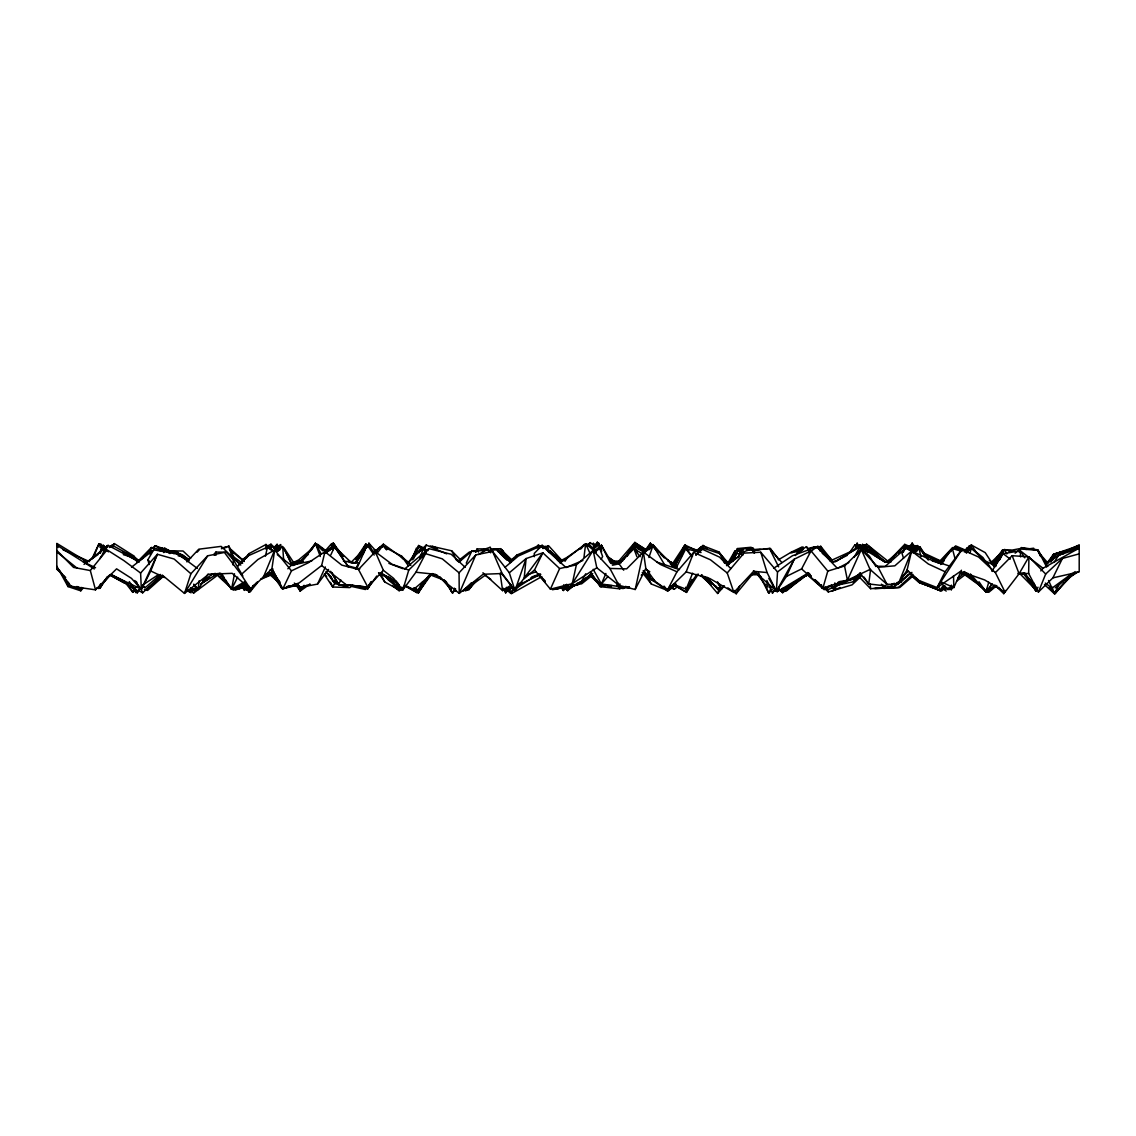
<?xml version="1.0" encoding="UTF-8"?>
<svg xmlns="http://www.w3.org/2000/svg" width="1136" height="1136" viewBox="0 0 1136 1136"><rect width="100%" height="100%" fill="white"/><g stroke="black" fill="none" stroke-linecap="round" stroke-linejoin="round"><path stroke-width="1.5" d="M920.075 550.591L920.089 547.197L915.119 552.068M1028.648 573.467L1028.918 556.867L1012.162 555.689L995.392 572.615L1005.019 592.126L1019.091 573.765L1028.918 556.867L1045.674 574.035L1038.375 592.097L1028.648 573.467L1019.091 573.765L1012.162 555.689M575.256 584.486L567.631 590.606L567.773 587.071M970.485 548.532L970.669 545.195L966.495 550.932M768.845 578.394L776.385 591.359L777.507 571.948L760.751 552.224L743.981 553.133L727.225 572.97L733.884 592.424L753.622 571.294L767.07 572.558L776.385 591.359L786.439 576.435L794.263 559.21L811.033 550.875L827.789 571.081L822.918 588.05L801.604 568.909L786.439 576.435M593.205 569.306L601.398 583.989L617.586 586.318L617.799 582.853M903.489 551.911L903.83 546.913L914.807 552.721M232.951 564.904L233.391 559.835L226.334 552.139L215.925 552.082L213.667 554.709M199.084 580.837L198.218 589.47L193.901 584.912M242.905 583.876L248.926 591.899L249.281 588.391M904.398 547.623L904.781 544.343L910.433 548.106M583.989 557.251L585.636 543.732L596.173 552.352M418.218 548.873L418.63 545.479L424.864 548.489M870.588 569.363L868.742 583.947L890.34 586.46L894.217 583.222M271.887 568.88L274.685 549.98L257.929 559.494L241.173 574.603L250.616 589.186L271.887 568.88L282.75 589.03L299.279 582.839L321.644 565.529L324.967 551.713L341.737 565.103L358.493 569.477L367.808 587.142L383.357 570.3L375.249 551.713L358.493 569.477M333.814 547.864L334.367 544.598L343.427 556.683M100.366 553.346L100.934 550.051L103.958 550.108M830.359 586.006L833.781 589.357L834.889 582.896M150.179 554.439L151.372 547.509L175.668 553.232L188.775 561.056M702.474 548.532L703.014 545.422L706.975 548.361M368.32 546.515L368.902 543.207L376.769 551.94M419.127 552.721L419.709 549.455M948.347 587.866L951.301 589.754L951.911 586.403M244.609 581.845L231.545 589.328L234.499 573.737M970.116 553.118L971.166 548.063L982.981 557.563L988.363 565.671M885.242 585.196L884.575 588.377L893.961 587.298L896.503 582.981M970.471 549.923L971.507 545.095L985.21 552.621L994.611 567.006L1004.522 549.54L1016.109 551.471M576.378 564.833L572.274 583.648L550.406 589.172L534.559 569.917L542.866 552.806L559.622 568.554L576.378 564.833L593.134 550.392L609.904 568.454L618.964 585.338L635.194 589.513L645.844 568.511L643.416 552.025L626.66 568.852L609.904 568.454M635.194 589.513L643.416 552.025L660.186 564.379L676.942 571.777L693.698 552.408L710.469 559.807L727.225 572.97M265.412 556.186L267.457 547.197L273.066 551.471M855.323 548.844L856.047 545.635L859.995 548.219M601.228 582.725L600.518 585.75L612.048 585.565M827.789 571.081L844.545 566.012L861.315 549.483L870.048 569.42L886.96 584.287L898.079 584.429L907.068 570.031L911.597 551.031L928.353 564.01L945.109 571.749L961.88 549.54L978.636 557.038L995.392 572.615M270.141 547.424L270.964 544.187L274.656 547.708M56.8 566.197L68.018 586.588L80.755 590.819L81.664 587.411M702.105 548.731L703.014 545.422L698.526 550.633L684.142 546.075L672.54 563.712M988.732 582.257L985.963 591.842L970.698 576.804L964.379 572.118M701.949 574.901L717.625 593.503L719.471 587.255M383.357 570.3L393.61 578.352L402.826 589.996L408.775 570.059L425.531 553.63L442.302 558.855L459.058 572.814L459.242 593.375L483.07 574.276L502.155 573.524L514.991 590.507L542.866 552.806L526.096 558.557L509.34 572.785L514.991 590.507L526.096 558.557L524.136 578.721L534.559 569.917M101.36 551.542L103.248 545.294L105.79 547.339M538.251 548.589L539.217 545.379L517.05 554.964L509.539 561.511M564.393 587.142L563.342 590.507L561.582 587.525L563.342 590.507L565.898 588.221M241.173 574.603L224.403 552.465L207.647 555.802L190.891 573.737L184.501 593.418L162.121 575.001M103.064 553.346L104.611 548.631L108.46 551.855M648.897 557.535L653.058 545.28L675.735 568.142M196.571 586.787L194.923 591.359L192.808 588.917M214.789 555.234L215.925 552.082L216.025 555.22M563.754 584.728L565.813 587.525L566.935 584.472M475.927 552.238L477.163 548.915L486.421 548.844M858.702 548.12L859.938 544.826L861.855 547.737M650.857 548.731L652.036 545.607L657.815 552.11M424.438 549.739L426.241 545.053L446.718 553.857M417.92 589.3L416.656 592.58L404.941 585.807M645.844 568.511L654.918 581.178L667.428 590.166L686.144 571.933L693.698 552.408M588.945 545.848L590.223 542.61L595.662 546.956M56.8 567.73L71.057 586.275L95.509 589.84L116.582 568.838L131.449 578.338L141.347 589.456L150.761 570.982L157.364 554.283L174.12 559.026L190.891 573.737M356.022 585.75L368.078 588.263L369.385 584.969M413.263 555.987L416.443 548.035M367.567 546.501L368.902 543.207L371.486 549.654M673.634 584.401L686.144 589.201L692.605 573.197M898.079 584.429L911.597 551.031L894.827 565.827L878.071 567.233L861.315 549.483L847.428 580.198L822.918 588.05M646.895 550.023L648.216 546.799M681.614 555.902L684.227 549.554L674.486 566.168M92.939 558.401L99.002 543.704L102.581 547.367M419.681 557.89L423.487 548.688L427.974 550.633M691.895 579.403L686.499 592.41L673.378 584.188M262.87 578.465L274.685 549.98L291.455 570.854L282.75 589.03L272.015 568.696M333.075 549.739L334.41 546.544L349.547 560.886L353.85 563.186M597.266 546.203L598.587 543.051L600.688 547.751M642.309 572.388L651.34 584.018L668.153 590.777L670.183 585.977M113.004 546.743L114.338 543.59L133.423 555.66L138.081 560.559M99.798 553.374L103.248 545.294L104.924 548.077M605.9 573.467L601.398 583.989L608.001 576.435M905.704 548.29L906.954 545.379L916.141 550.378M999.779 559.693L1002.534 553.26L994.114 565.813M153.729 548.944L155.107 545.763L179.531 554.155L188.491 559.352M509.34 572.785L492.584 551.457L475.814 554.893L459.242 593.375L435.301 574.276L415.918 572.246L402.826 589.996M701.494 548.858L702.857 545.734L718.875 551.911L728.346 564.62M950.946 551.642L952.323 548.475L961.922 551.471M356.619 569.065L367.127 544.925L375.519 553.587M961.454 570.215L953.842 587.61L941.787 582.172M404.487 585.352L418.403 592.978L420.476 588.249M1019.148 552.167L1020.54 548.972L1038.077 550.293L1047.861 566.353M731.598 558.628L735.049 550.804L727.31 564.067L738.627 556.427M363.534 553.161L364.926 550.051M353.339 585.537L367.624 589.059L370.478 582.64M550.406 589.172L559.622 568.554M727.835 587.852L736.199 593.659L739.692 585.892M770.804 588.718L768.774 593.219L758.649 573.609M160.801 551.244L162.221 548.106L169.96 553.573M682.622 550.96L684.071 547.779L674.23 563.428M717.597 583.052L721.616 588.846L723.021 585.736M951.301 589.754L952.735 586.616M141.347 589.456L157.364 554.283L140.608 573.041L141.347 589.456L134.786 580.482M294.295 583.066L299.478 587.511L317.555 584.089L325.365 566.978M277.07 548.731L278.49 545.635L280.123 548.702M381.952 547.367L383.414 544.172L409.173 562.817M412.027 559.906L418.63 545.479L422.166 550.932M466.271 563.115L471.781 551.074L496.333 549.852L510.632 562.576M643.998 571.152L652.021 580.013L667.656 590.507L669.09 587.369M100.593 583.876L98.449 588.562L109.667 574.93M413.405 559.082L417.026 551.173L420.107 551.13M330.789 554.964L334.58 546.757L347.659 565.771L359.771 568.98M681.273 552.252L684.142 546.075M965.614 550.932L967.034 547.85L964.365 552.025M404.672 585.75L418.261 592.594L422.72 583.052M91.689 559.253L99.002 543.704L101.445 548.418M313.891 546.402L315.354 543.306L325.72 552.153M1001.086 553.104L1002.548 550.009L1011.352 550.577M1058.851 584.486L1054.492 593.787L1044.467 584.628M739.522 555.05L742.362 549.043L752.628 547.822L754.858 550.406M275.622 547.467L277.113 544.329L278.405 547.438M676.019 564.095L685.079 545.067L697.007 550.761M965.941 552.153L968.199 547.396L965.501 551.713M910.646 546.288L912.165 543.107L915.005 547.509M995.179 585.267L1003.77 593.674L1005.275 590.507M340.814 579.928L338.528 584.642L349.618 585.168M859.895 551.571L861.372 548.503L869.452 556.228L875.913 566.566M509.155 588.817L511.186 593.546L514.026 587.681M989.3 588.618L987.795 591.742L996.13 585.551M361.305 553.743L365.962 544.243L368.717 546.089M732.649 560.673L735.688 554.51M1038.375 592.097L1052.873 577.869L1062.444 558.443L1079.2 553.857M732.677 561.482L736.511 553.701L741.652 553.715M865.107 547.296L866.64 544.187L887.599 560.914M999.666 558.088L1002.761 551.855L993.446 565.714M99.372 553.175L100.934 550.051M220.512 573.751L231.545 589.328L237.651 577.116M249.991 588.391L250.218 591.686L253.342 585.452M362.512 554.524L366.445 546.672L356.363 562.689M675.892 568.454L685.817 548.688L701.054 552.55M105.818 548.404L107.324 545.465L104.583 549.412M367.624 589.059L371.458 581.49L367.979 587.184L344.535 584.515M945.109 571.749L937.058 587.582L919.01 580.496L907.068 570.031M601.171 559.31L602.62 556.484L599.709 548.39L601.427 545.223L611.835 563.016L620.98 561.951L633.845 545.82L644.14 552.38M415.918 572.246L425.531 553.63M676.942 571.777L667.428 590.166L664.049 586.119M911.995 548.404L913.614 545.28L915.431 548.006M941.574 587.653L940.026 590.621L918.882 582.328L910.149 573.623M367.979 587.184L369.598 584.074M648.755 546.331L650.36 543.249L652.092 546.246M332.791 547.595L334.367 544.598L337.761 550.818M675.082 564.237L685.079 545.067L688.785 551.031M96.659 588.008L99.954 588.363L102.339 583.833M801.604 568.909L811.033 550.875M999.666 558.23L1003.727 550.491M1049.352 587.34L1055.188 593.617L1057.602 589.002M738.329 556.697L742.362 549.043L743.81 552.238M913.472 552.011L914.991 549.114L917.405 550.733M1052.831 559.892L1055.245 555.291L1063.807 553.559M967.503 548.873L969.107 545.82M335.077 582.583L332.734 587L349.888 587.582L352.558 585.267M951.414 585.168L948.986 589.74L941.318 583.606M1003.77 593.674L1005.374 590.635M854.158 557.393L859.881 546.714L884.163 561.482L890.922 562.093M348.851 587.369L335.006 583.592L336.625 580.581M511.186 593.546L513.685 588.902M728.758 564.549L737.392 548.56L751.109 547.268L754.858 551.003M422.72 581.746L417.892 590.635L413.49 587.923M720.409 586.63L718.847 589.499L704.419 576.463M585.778 573.765L581.675 581.22L569.136 588.547L565.827 584.756M630.48 551.883L633.845 545.82L637.097 552.082M1038.02 587.241L1036.401 590.166L1024.615 573.623L1018.637 574.021M594.81 546.743L597.323 542.213L598.828 545.252M627.171 556.214L633.789 544.314L645.333 551.911M697.532 553.005L700.727 547.254L720.082 553.729L728.787 563.626M776.385 591.359L794.263 559.21L777.507 571.948M246.015 587.639L244.496 590.365L241.698 586.062L246.498 587.61M916.056 550.832L918.47 546.515L927.998 559.863M139.827 588.249L137.243 592.836L129.248 581.618M909.709 547.481L912.165 543.107L913.472 546.345M731.896 561.653L738.514 549.98L741.68 549.71M355.469 568.951L358.763 563.158L343.356 561.056M401.888 587.156L400.184 590.138L389.463 578.338M991.217 584.657L986.985 592.069L964.365 571.55M572.516 582.669L569.136 588.547L568.625 585.054M858.248 547.751L859.938 544.826L861.628 547.651M354.957 563.243L365.962 544.243L367.127 547.325M914.892 549.909L917.377 545.578L922.475 552.139M475.473 551.826L477.163 548.915L478.512 552.096M860.122 548.731L862.65 544.385L863.8 547.737M246.427 558.032L249.025 553.601L265.966 544.499L273.961 551.485M469.992 585.608L467.35 590.095L474.422 582.711M149.114 564.564L147.893 559.764L153.729 549.838L178.267 554.198L197.38 568.44M911.867 548.234L913.614 545.28L915.943 549.838M196.713 588.363L194.923 591.359L193.077 588.491M508.161 588.689L505.662 592.85L503.589 588.292M800.653 551.485L803.294 547.098L798.864 552.124M1048.201 563.186L1053.668 554.112L1072.398 549.015M515.261 557.89L517.05 554.964M134.488 589.612L132.813 592.339L123.796 580.737M207.647 555.802L184.501 593.418L208.683 574.262L232.198 573.325L250.616 589.186L248.883 586.247M593.02 548.66L594.739 545.891M408.562 563.044L417.693 548.305M160.346 551.102L162.221 548.106L163.811 552.607M418.403 592.978L424.864 582.669M426.696 579.715L429.465 575.299M99.954 588.363L107.167 576.96M139.984 588.491L137.243 592.836L136.235 589.485M446.547 582.299L452.511 593.134L455.209 588.874M99.641 558.898L103.064 553.502M104.782 550.804L108.204 545.408L139.33 561.922M207.973 574.092L198.218 589.47L193.745 584.145M831.325 584.983L833.781 589.357L838.496 581.902M1050.843 562.135L1055.245 555.291M1054.123 562.292L1058.61 555.305L1079.2 548.376M698.313 574.092L686.499 592.41L685.732 587.241M766.899 580.482L772.466 593.106L775.235 588.817M991.955 571.081L1003.187 553.715L1020.27 550.761L1043.004 568.256L1079.2 548.12M564.975 561.298L566.85 558.415L585.636 543.732L589.967 553.303M961.88 549.54L937.058 587.582L960.36 571.465L984.656 579.942L1005.019 592.126M1049.707 561.141L1054.364 553.999L1075.891 547.85M564.549 586.46L567.631 590.606L570.556 586.19M355.625 559.239L365.678 544.059L368.405 546.274M623.593 559.679L633.789 544.314L635.251 547.396M914.608 549.725L917.377 545.578L918.229 548.958M296.297 585.537L300.202 591.018L304.05 585.31M849.288 553.047L854.897 544.797L857.155 547.467M862.267 547.765L864.07 545.11L867.833 552.479M860.733 547.197L862.65 544.385M581.249 548.731L584.245 544.385L579.814 549.327M914.168 548.56L916.156 545.663L917.008 548.873M469.466 585.693L466.527 589.911L471.227 584.997M837.899 585.012L853.42 581.788L857.424 576.066M355.809 562.391L365.607 548.489M368.078 588.263L376.712 576.023M862.096 547.893L864.07 545.11L866.243 551.4M898.477 553.26L902.538 547.58L909.496 548.063L915.233 551.684M593.418 547.651L597.323 542.213L598.218 545.578M473.797 582.768L468.643 589.911L477.475 579.36M401.746 590.351L404.785 586.133M418.261 592.594L431.197 574.688M247.534 588.661L248.926 591.899L253.924 585.012M428.954 575.441L417.892 590.635L415.62 588.263M940.878 564.209L952.323 548.475L955.234 559.381M248.926 591.899L253.072 586.233M645.333 550.108L650.36 543.249L652.05 546.331M671.887 586.162L668.848 590.308L674.315 585.807M686.144 589.201L697.064 574.262M949.966 566.197L930.072 559.594L905.733 548.205L901.984 553.275L903.518 558.301M992.466 563.598L1002.548 550.009L1003.542 553.374M1046.696 563.513L1053.668 554.112M134.829 589.641L132.813 592.339L129.461 586.332M321.303 554.183L315.354 543.306L302.19 561.028L294.494 564.862M648.968 549.725L652.036 545.607M795.427 555.547L797.429 552.849L806.432 546.672L809.201 550.861M779.324 588.931L777.265 591.686L753.466 570.698M536.334 547.509L538.336 544.84M593.304 550.094L598.587 543.051L599.836 547.964M317.555 584.089L328.531 569.434M772.466 593.106L775.547 589.002M452.511 593.134L455.664 588.959M376.797 553.615L382.562 546.047L401.576 556.115L410.877 565.373M856.019 555.476L861.372 548.503M270.269 548.873L272.186 546.402L277.326 550.917M303.298 559.409L315.595 543.633L322.766 550.761M430.643 574.759L416.656 592.58L414.739 587.923M101.7 584.231L107.948 576.35M95.509 589.84L90.326 570.556L107.082 549.881L123.838 560.573L140.608 573.041M250.218 591.686L257.446 582.782M1040.817 570.911L1043.004 568.256M545.663 548.39L547.722 545.905L549.086 552.579M992.452 583.975L985.963 591.842L970.357 573.921M246.739 587.639L244.496 590.365L242.962 587.397M913.074 552.976L918.47 546.515L920.998 556.597M240.108 564.251L249.025 553.601M734.651 590.507L736.199 593.659L752.628 574.007L758.805 573.197M1055.188 593.617L1064.262 582.796M540.225 547.595L542.326 545.124M401.462 588.42L399.276 590.99L392.36 585.452M618.779 561.099L634.854 542.397L646.256 550.236M99.13 587.894L110.32 574.93M507.934 590.251L505.662 592.85L504.696 589.698M80.755 590.819L82.999 588.278M324.726 551.4L331.598 543.619L332.308 546.97M1073.818 573.495L1054.975 592.254M197.195 552.139L199.411 549.639M273.904 550.79L278.49 545.635L279.981 548.731M717.625 593.503L724.441 585.835M833.781 589.357L840.697 581.646M402.513 587.568L400.184 590.138L397.586 585.679M664.844 588.448L667.301 590.848L671.972 585.693M419.752 558.713L428.897 548.645L451.233 554.283L465.206 567.347M965.628 551.556L971.507 545.095L977.045 553.502M650.204 547.495L652.533 544.968L657.73 551.429M674.131 563.797L677.695 559.906M940.31 562.263L946.26 555.802M278.547 546.984L280.805 544.527L275.508 548.915M329.142 549.852L332.578 546.132M966.395 553.189L971.166 548.063L988.221 564.052L992.637 571.436M186.886 561.88L198.757 549.199L221.165 546.373L240.789 565.089M459.058 572.814L475.814 554.893M996.641 557.733L1002.548 551.414M938.109 562.973L952.607 547.524L967.673 551.514M940.594 564.507L944.172 560.701M772.324 589.456L768.774 593.219L764.613 583.45M916.766 550.704L920.089 547.197L928.765 559.778M992.225 564.549L1002.733 553.431M897.752 582.839L900.791 582.285L907.991 574.688M300.202 561.724L311.917 549.398M887.656 562.164L904.781 544.343M619.376 562.675L631.999 549.639M545.28 548.404L547.722 545.905M136.987 562.306L151.372 547.509M941.403 560.446L949.696 551.954M953.246 548.319L955.617 545.891L966.921 550.733M465.533 588.732L471.397 582.754M612.418 565.231L619.035 563.825L633.931 548.716L642.976 554.212M273.563 547.921L277.113 544.329L278.235 547.453M308.254 553.601L301.125 560.744L293.116 562.547M350.91 562.547L364.514 548.901M287.848 568.795L291.299 565.359L311.818 560.872M330.846 545.379L333.288 542.951L337.307 550.207M237.822 566.211L248.344 555.745L267.457 547.197M190.465 587.937L192.311 590.748L195.988 587.099M465.661 590.961L474.323 582.583M829.791 585.608L827.349 587.937L831.495 585.324M990.578 562.916L1003.131 550.946M407.213 563.129L426.241 545.053M617.586 586.318L620.043 583.989M860.804 576.577L852.028 584.884L828.314 591.955L825.787 589.556M138.081 590.195L142.653 592.822L160.588 575.98M853.42 581.788L858.546 576.974M697.674 550.562L702.857 545.734M786.737 590.677L796.464 581.618M1045.674 574.035L1062.444 558.443M695.928 555.092L702.289 549.213L719.486 557.08L730.789 568.568M137.257 562.249L150.009 550.477M152.551 548.12L155.107 545.763M1076.857 548.12L1079.2 545.962M1046.583 563.186L1052.902 557.393M110.575 547.041L114.338 543.59M668.153 590.777L675.664 583.918M912.79 574.333L898.434 587.482L873.882 588.533M542.852 548.333L545.209 546.189L548.603 552.068M644.24 552.394L652.902 544.556L664.148 557.819M565.813 587.525L568.128 585.452M886.705 562.235L903.83 546.913M994.653 585.21L986.985 592.069L986.943 588.604L985.963 591.842L978.976 581.76M695.956 554.865L702.289 549.213M163.087 576.605L147.51 590.479L144.315 589.428M243.871 559.963L247.605 556.654M905.733 548.205L885.228 566.367L875.742 566.197M375.363 551.244L380.517 546.7M667.656 590.507L674.046 584.855M913.514 547.992L916.156 545.663M142.142 586.389L145.209 587.695L160.389 574.433M255.103 583.947L257.474 581.873M308.41 554.34L299.577 562.008L294.977 564.351M458.887 562.263L471.781 551.074M625.837 586.304L623.266 588.547L618.112 587.923M913.046 575.966L899.726 587.539L875.231 588.59M945.18 586.148L940.026 590.621L938.322 585.679M860.392 572.771L852.767 579.388L839.518 581.589M642.564 554.283L653.058 545.28L664.475 564.549M670.623 588.817L676.005 584.216M866.214 548.319L868.671 546.203L885.1 562.32M374.397 551.84L383.414 544.172M432.276 573.552L413.603 589.442L404.416 585.139M910.362 572.842L894.344 586.446L887.571 587.099M505.151 567.176L518.343 556.029L541.858 545.507L566.026 567.56L582.938 560.46M109.496 547.41L112.123 545.181L133.31 556.896L138.308 561.34M313.408 547.552L298.697 559.92L292.449 562.987M404.359 569.235L428.897 548.645M988.76 592.325L996.797 585.594M109.411 547.453L112.123 545.181M586.233 545.947L590.223 542.61M886.804 562.249L896.205 554.382M904.27 547.637L906.954 545.379M901.956 576.747L908.417 571.351M671.021 587.908L674.273 589.3L676.985 587.028M1055.23 587.923L1075.181 571.607M796.123 551.911L801.405 547.552M323.945 553.047L334.367 544.598M275.338 551.372L281.856 546.089M593.517 551.627L601.427 545.223L610.16 562.59M911.91 572.388L897.042 584.373L891.817 583.989M695.402 551.514L700.727 547.254M592.154 575.427L581.646 583.819L572.913 585.083M328.091 551.301L333.487 547.027M591.501 574.035L577.755 584.969L572.558 585.878M464.525 589.811L474.252 582.086M146.416 589.286L162.86 576.293M641.272 575.171L644.055 572.984M785.587 591.245L807.568 574.376M594.242 552.692L599.709 548.39M590.834 572.956L600.277 586.673L619.787 588.831L622.457 586.73M84.007 564.393L108.204 545.408M457.453 561.397L469.495 551.954M782.051 588.817L784.706 591.089L803.862 576.066M131.549 567.162L153.729 549.838M720.323 588.874L723.05 586.744M945.408 587.951L941.318 591.132L919.251 582.299L911.81 575.81M957.676 578.38L964.507 573.069M1015.13 553.189L1020.54 548.972M137.882 561.937L143.221 557.79M808.931 552.976L816.784 546.87L837.388 568.355L848.848 562.505M300.032 561.44L305.556 557.236M887.301 561.823L894.288 556.512M956.583 581.206L966.381 573.765M726.515 565.671L738.769 556.498M190.962 590.876L193.674 593.077L216.351 576.122M778.756 589.186L782.619 592.694L803.748 576.889M509.496 561.993L515.091 557.819M808.079 574.262L783.655 588.803M1045.305 583.095L1052.021 588.136L1072.072 573.481M463.275 591.203L485.072 575.327M592.708 573.495L580.368 582.413L577.102 583.322M591.785 573.865L576.321 585.04L571.195 586.048M372.764 553.09L382.562 546.047M193.83 589.087L189.542 592.112L186.801 590.038M200.958 584.046L209.521 578.011M297.504 584.941L300.202 591.018L309.759 584.259M88.04 561.525L98.221 554.411M326.827 551.244L333.927 546.302M324.91 553.445L334.58 546.757L348.369 567.006M188.136 590.947L191.004 588.973M202.535 581.064L212.617 574.134L220.782 573.254M1069.104 577.755L1077.752 571.891M238.56 564.464L244.126 560.701M241.627 560.034L248.472 555.461M515.659 587.61L518.499 585.707M773.616 568.312L792.417 555.76L816.784 546.87M324.967 551.713L308.211 562.845L291.455 570.854M865.873 548.063L868.671 546.203L873.556 553.317M961.042 574.092L963.882 572.189M142.809 584.983L158.6 574.518M482.942 572.757L502.637 590.663L511.143 585.111M559.878 562.973L566.85 558.415M506.273 588.846L510.291 592.126L533.835 576.79L540.551 574.702M275.707 551.386L282.736 546.842L292.96 565.629M596.812 567.801L572.274 583.648L593.134 550.392L596.812 567.801L618.964 585.338M641.868 574.844L644.737 572.998M835.358 561.78L857.282 547.666M563.456 586.091L566.736 590.038L574.986 584.87M277.028 551.528L279.768 549.867M859.881 546.714L836.55 560.957L831.609 562.008M335.958 579.857L333.345 581.447L325.989 571.564M1046.284 563.115L1064.986 551.784L1079.2 546.345M201.029 583.748L215.627 574.915M324.47 552.536L334.41 546.544M778.302 559.863L789.847 553.005L802.939 549.753M1077.879 571.834L1071.262 575.782L1054.492 593.787L1052.035 587.17M478.568 554.496L487.6 549.157L490.681 552.806M808.704 572.7L777.265 591.686L776.044 588.533M234.286 589.243L244.794 583.506M830.033 560.985L854.954 549.639M541.829 576.591L511.725 593.489L507.863 589.996M239.156 589.087L245.248 585.849M518.854 583.734L521.822 582.172M559.182 561.539L566.736 557.535L586.63 543.874L593.73 548.915M863.587 545.805L866.64 544.187M266.548 546.459L270.964 544.187M805.254 576.122L808.236 574.617M861.755 574.816L826.866 590.18L822.947 586.73M261.124 578.934L268.607 575.199M506.216 587.582L508.843 589.769L513.358 587.511M517.86 585.267L540.424 574.504M847.186 555.39L833.483 562.093M269.133 547.907L272.186 546.402M276.531 551.457L279.484 549.994M791.891 552.707L802.527 547.481M263.225 577.173L272.384 572.7M1058.88 554.666L1079.2 544.882L1079.2 571.905L1052.873 577.869M870.048 569.42L847.428 580.198L844.545 566.012M790.514 552.508L801.945 547.083M805.282 575.398L808.15 574.078M809.826 574.007L803.393 576.96L781.341 591.174L778.458 589.144M832.319 591.075L840.015 587.525M236.6 588.661L233.462 590.095L226.518 582.782M543.974 547.765L548.546 545.678L562.32 560.957M306.592 585.352L300.713 587.908L297.149 584.344M235.379 590.166L246.739 585.281M240.378 588.192L243.189 586.985M269.672 570.244L272.91 568.88M858.149 548.319L861.329 546.984M261.28 579.048L273.634 573.95M310.171 584.202L301.083 587.795L298.598 585.509M754.631 552.792L751.492 548.844L739.763 553.374L742.845 555.064M530.697 577.983L540.637 574.248M244.126 585.196L232.681 589.499L215.315 573.41L210.416 574.674M508.459 588.278L512.705 586.744M221.449 548.759L228.89 546.061L235.124 560.488M540.097 547.154L543.306 546.004L545.805 548.347M531.918 576.903L539.813 574.049M809.173 549.086L815.705 546.743M1056.153 553.502L1079.2 545.45M816.926 548.148L820.093 547.055L830.913 561.07M481.039 550.392L490.113 547.311L491.632 550.42L490.113 547.311M528.297 574.404L536.178 571.791M813.078 547.879L817.877 546.345L831.666 561.653M813.774 548.134L818.815 546.615L832.319 560.616M751.862 573.936L754.872 573.013M266.775 573.765L273.563 571.891M555.816 589.229L564.01 586.957M134.857 587.653L137.896 586.858M770.364 587.525L773.275 586.772M271.177 572.544L281.813 588.448L298.328 584.344M286.3 587.88L296.084 585.452M807.852 548.532L814.384 546.899M302.616 586.531L305.882 585.764M291.881 563.655L303.312 561.354M552.451 589.74L567.787 586.716M1009.393 550.605L1021.008 548.404M553.502 589.201L565.629 587.085M226.447 547.154L221.534 547.95L226.703 547.367M883.439 588.391L886.478 587.908M889.502 587.411L892.527 586.914M213.795 574.986L217.175 574.489M1025.041 549.341L1033.703 548.205M752.998 550.406L759.913 549.625M763.378 549.242L770.307 548.461L778.614 559.437M473.144 551.5L476.637 551.13M490.624 549.654L497.625 548.915L510.078 560.744M293.06 584.955L298.271 584.444M857.666 575.341L870.63 588.732L884.177 587.426M288.331 586.19L294.977 585.622M746.437 549.313L749.618 549.057M746.948 550.378L769.526 548.489L781.88 562.576M490.61 549.27L500.607 548.674L510.774 560.985M1018.822 573.694L1023.38 573.467L1036.117 590.805L1033.817 586.133M287.124 586.46L299.293 585.906M611.04 563.058L621.349 562.647M617.089 584.799L619.503 587.227L629.259 586.957M897.312 582.385L900.791 582.285M1018.296 574.063L1025.183 573.936M751.876 574.802L758.82 574.702M617.004 585.48L620.299 585.423M1017.941 573.339L1024.956 573.254M754.091 549.526L761.134 549.483M622.713 587.852L629.585 587.866M167.532 550.875L183.038 551.003L190.678 558.216M610.77 561.028L622.556 561.184M751.72 573.652L756.789 573.865L761.12 576.918M611.196 563.541L614.718 563.697M168.327 551.287L177.088 551.713L183.35 557.322M1008.541 550.96L1011.75 551.258M179.076 554.411L182.385 554.723L187.838 558.997M624.374 586.701L629.401 587.213M367.808 587.142L346.182 584.742L321.644 565.529M1023.422 548.361L1034.91 549.654M607.817 586.673L611.239 587.099M1021.165 547.58L1037.523 549.81L1041.655 557.336M430.189 574.134L437.019 575.157M349.774 562.348L353.253 562.874M166.907 550.349L169.903 550.832M611.154 561.298L614.391 561.866M90.326 570.556L73.556 567.418L56.8 550.406M178.153 555.802L181.547 556.541M1023.266 548.688L1026.646 549.441M431.254 574.063L436.366 575.199L440.669 577.997M351.351 586.389L365.494 589.527M430.217 545.962L451.674 550.804L461.117 560.389M166.878 550.917L170.315 551.713M177.216 553.331L180.667 554.141L189.172 559.934M671.774 563.186L675.096 563.967M338.145 582.768L333.345 581.447L330.974 576.918M686.144 571.933L709.801 578.522L733.884 592.424M942.198 588.789L945.393 589.726M123.313 554.624L129.802 556.555L139.217 561.496M932.187 560.9L941.858 563.967M912.407 576.35L919.819 582.981L936.149 588.164M656.665 562.064L679.498 569.562M128.325 584.174L123.526 582.598L110.149 575.086M941.119 561.567L932.798 558.784L923.596 553.956M430.26 574.887L444.687 580.382M655.373 581.376L650.616 579.758L643.189 570.655M408.775 570.059L392.019 564.265L375.249 551.713M670.439 564.18L676.786 566.438M59.47 570.244L69.268 585.551L81.054 589.754M62.991 549.767L89.559 561.638M547.666 550.065L550.491 551.116L556.313 557.62M654.151 579.971L650.914 578.735L647.662 572.473M388.895 563.371L402.811 568.653M347.943 561.283L352.444 563.002M122.773 580.737L112.265 575.128M420.789 547.225L423.813 548.418M954.595 546.757L967.29 551.826M667.769 560.928L675.948 564.237M637.438 548.56L645.291 551.798M942.71 563.399L925.343 555.362M668.777 561.298L672.001 562.647M432.504 546.246L437.346 548.29M110.689 574.404L138.507 587.837L136.363 581.476M110.277 575.356L135.028 588.434M122.617 552.011L133.48 556.839L139.032 560.63M380.304 573.254L386.765 576.137M940.636 560.886L923.398 552.849M396.748 581.575L378.544 572.757M76.85 586.488L81.551 588.732M150.761 570.982L164.493 577.542M929.958 585.892L937.938 589.74M56.8 545.166L83.07 561.724L95.552 567.744M983.804 560.19L996.002 566.14M912.875 548.305L908.275 545.891L910.305 548.631M99.883 547.154L102.794 548.702M961.354 572.388L969.136 576.605L983.79 588.491M378.941 573.297L384.763 581.973L399.19 589.939M673.733 585.125L685.093 591.473M117.448 577.755L120.53 579.488M135.298 559.949L138.166 561.582M991.245 563.016L994.312 564.791M969.434 576.477L972.373 578.181M964.507 574.589L982.171 587.284M155.391 545.791L159.864 548.404M635.606 543.292L647.35 550.264M156.825 546.487L159.636 548.148M942.269 586.361L947.623 589.598M164.365 547.822L173.936 553.644M82.715 559.196L56.8 543.377L56.8 569.207L65.675 577.415M84.163 560.076L87.06 561.851M645.475 569.008L649.806 571.735M874.763 555.547L885.214 562.192M83.07 561.724L94.331 568.966M607.348 556.725L614.491 561.34M443.523 579.871L446.391 581.746M374.227 549.781L376.982 551.627M319.386 546.7L326.572 551.5M132.983 557.535L135.908 559.494M455.621 559.111L459.938 562.022M989.357 560.488L993.489 563.314M485.115 575.37L490.738 579.275M636.43 545.266L644.879 551.159M864.027 546.97L885.313 561.951M124.321 581.916L128.425 584.813M232.596 556.1L242.621 563.286M661.209 554.78L677.184 567.233M317.924 547.68L316.603 544.471L326.089 551.556M700.77 575.569L711.193 584.912M865.376 546.629L885.91 562.135M217.743 575.001L220.441 577.031M277.283 554.68L291.299 565.359M548.66 550.534L562.178 560.886M1003.187 553.715L1010.273 559.153M317.413 544.187L327.154 551.67M268.508 547.169L273.89 551.301M606.553 555.618L614.732 562.121M56.8 551.897L77.305 568.327M822.279 553.26L832.787 561.724M229.401 549.54L244.24 561.482M951.343 585.608L953.842 587.61L953.516 575.753M913.642 576.364L920.117 581.66M388.2 576.435L399.304 585.608L397.529 582.711M549.881 551.059L561.454 560.801M231.9 556.257L234.57 558.5M142.568 585.466L145.209 587.695M557.307 560.034L559.878 562.221M188.335 590.578L190.99 592.836M219.958 576.918L223.806 580.226M399.148 588.505L381.156 572.672M588.874 544.428L595.335 550.023M725.904 561.979L728.318 564.081M808.548 574.035L811.175 576.335M815.094 579.8L819.028 583.265M943.689 588.874L946.203 591.089M229.387 548.049L242.408 559.594M807.242 574.688L824.225 589.754L823.316 586.602M269.218 574.063L279.499 583.194M233.136 557.847L239.682 563.726M503.844 553.573L511.399 560.474M911.995 547.935L909.453 545.578L911.37 548.234M386.936 549.412L384.522 547.183L386.552 549.852M58.05 570.016L61.813 573.51M549.554 551.869L560.786 562.448M501.317 549.881L512.194 560.304M642.536 572.814L649.678 579.672M807.469 572.53L811.104 576.051M814.739 579.587L820.788 585.466M590.237 575.654L601.583 586.673M499.712 553.09L506.926 560.119M102.084 547.254L100.792 544.172L103.234 546.601M537.995 573.737L545.152 580.865M1020.568 574.376L1036.486 590.635L1035.081 587.454M501.075 572.856L514.991 590.507M230.423 550.662L232.823 553.189M590.351 574.56L600.944 585.849M219.376 573.382L226.263 580.709M147.893 559.764L150.264 562.306M538.066 574.177L545.252 581.959M506.599 587.326L508.843 589.769M56.8 568.483L61.401 573.495M1023.664 573.155L1030.48 580.723M706.89 577.088L717.853 589.371L720.323 586.829L717.853 589.371L716.305 586.275M665.085 588.349L667.301 590.848M827.633 556.157L831.083 560.062M1038.545 552.323L1047.477 562.547M273.194 576.094L277.709 581.263M998.643 587.269L1002.094 591.26M692.491 556.441L685.817 548.688L691 555.419M440.129 577.003L450.14 588.661M672.086 586.73L674.273 589.3M400.809 556.313L402.996 558.94M859.881 573.311L868.742 583.947L863.971 577.031M271.774 574.475L277.397 581.277M324.513 573.879L326.685 576.548M832.319 560.786L820.476 546.018L823.742 552.053M396.407 585.097L399.631 589.101L388.1 579.743L386.311 577.074L383.272 575.526L381.625 572.544M133.31 556.896L137.669 562.32M738.514 549.98L741.581 553.814M701.409 574.958L703.496 577.613M640.164 556.683L633.931 548.716L636.884 556.711M244.851 587.568L246.881 590.166L244.907 587.355M244.254 584.018L246.242 586.574M1024.487 572.885L1036.046 587.795L1033.874 583.123M757.414 574.475L763.69 582.569M191.672 590.479L193.674 593.077M244.765 585.991L247.989 590.18L246.37 587.284M590.308 572.217L600.518 585.75L599.254 582.569M881.437 584.174L884.575 588.377L883.297 585.154M270.695 569.619L280.081 582.2M854.897 544.797L856.984 547.623M619.035 563.825L623.735 570.201M83.127 559.267L86.222 563.499M782.775 588.334L784.706 591.089M856.047 545.635L857.978 548.376M401.576 556.115L408.506 565.955M367.127 544.925L374.213 555.078M564.833 587.298L566.736 590.038M967.588 573.126L969.491 575.952M130.526 584.657L135.922 592.68L135.028 589.485M328.389 573.595L335.006 583.592M324.271 574.262L332.734 587L330.477 582.314M1031.445 584.273L1036.046 591.231L1032.723 585.281M294.593 563.939L283.901 547.793L291.029 563.541M668.238 559.991L672.129 565.898M917.959 580.141L919.819 582.981M806.432 546.672L809.201 550.889M506.713 557.151L502.098 549.966L506.656 557.265M1024.757 557.833L1020.27 550.761L1020.582 556.853M751.492 548.844L754.304 553.246M508.403 589.144L510.291 592.126M454.301 588.405L456.104 591.26L454.514 588.349M222.358 574.745L224.204 577.67M226.036 580.581L231.545 589.328M718.875 551.911L722.539 557.861M131.975 586.176L133.764 589.073M423.487 548.688L426.142 553.09M446.15 582.612L451.532 591.686L451.177 588.476M717.455 581.774L721.616 588.846M233.391 559.835L242.863 575.98M133.423 555.66L135.184 558.713M917.547 579.36L919.251 582.299M566.722 584.358L568.341 587.156M648.755 579.488L651.34 584.018M595.704 547.339L593.29 543.093L594.895 546.047M316.603 544.471L318.293 547.509M63.517 575.838L66.03 580.354M330.647 571.294L338.528 584.642L331.996 572.615M285.179 561.411L283.503 558.344L282.736 546.842M487.6 549.157L489.247 552.153M381.54 575.853L384.763 581.973M920.089 547.197L924.832 556.285M878.071 567.233L886.96 584.287M1004.522 549.54L1006.837 553.999M451.674 550.804L456.558 560.218M825.347 587.213L826.866 590.18M737.392 548.56L738.883 551.471M1038.077 550.293L1046.639 567.034M500.607 548.674L504.54 556.399M507.48 588.306L509.737 592.736L508.346 589.74M330.533 576.108L332.124 579.218M652.902 544.556L654.435 547.595M769.526 548.489L778.643 566.864M909.496 548.063L910.973 551.059M266.108 549.37L265.966 544.499L267.457 547.538M817.877 546.345L820.206 551.116M720.082 553.729L724.64 563.271M734.779 590.677L736.199 593.659M597.238 580.283L600.277 586.673M190.862 587.695L192.311 590.748M917.391 579.161L918.882 582.328M565.572 586.162L567.631 590.606M1037.523 549.81L1040.42 556.157M1048.556 580.496L1052.021 588.136M244.382 584.202L245.802 587.326M820.675 584.955L822.109 588.164L821.541 584.87M100.792 544.172L102.197 547.311M280.422 585.324L281.813 588.448M244.907 582.811L247.023 587.582M826.937 588.803L828.314 591.955M335.39 547.708L333.288 542.951L333.331 546.416M685.079 545.067L687.152 549.838M492.584 551.457L502.155 573.524M140.608 588.05L142.653 592.822M766.63 584.074L767.979 587.269M859.143 547.992L857.169 543.221L855.678 546.317L857.169 543.221L858.205 546.231M265.966 544.499L267.258 547.737M56.8 544.414L58.05 547.552M752.628 547.822L753.878 550.988M543.079 548.589L541.858 545.507L534.247 553.431L534.318 556.739M770.307 548.461L771.571 551.698M781.398 589.47L782.619 592.694M315.354 543.306L320.295 556.498M633.845 545.82L635.961 552.11M760.751 552.224L767.07 572.558M497.625 548.915L498.534 552.124M68.387 582.413L69.268 585.551M228.89 546.061L232.156 557.748M618.68 584.046L619.503 587.227M67.194 583.308L68.018 586.588M633.789 544.314L634.47 547.609M500.138 573.368L502.637 590.663M619.333 585.466L619.787 588.831M650.36 543.249L650.8 546.586M870.148 583.606L870.63 588.732M300.103 587.525L300.202 591.018M601.427 545.223L601.54 551.94M634.854 542.397L634.882 545.791"/></g></svg>
